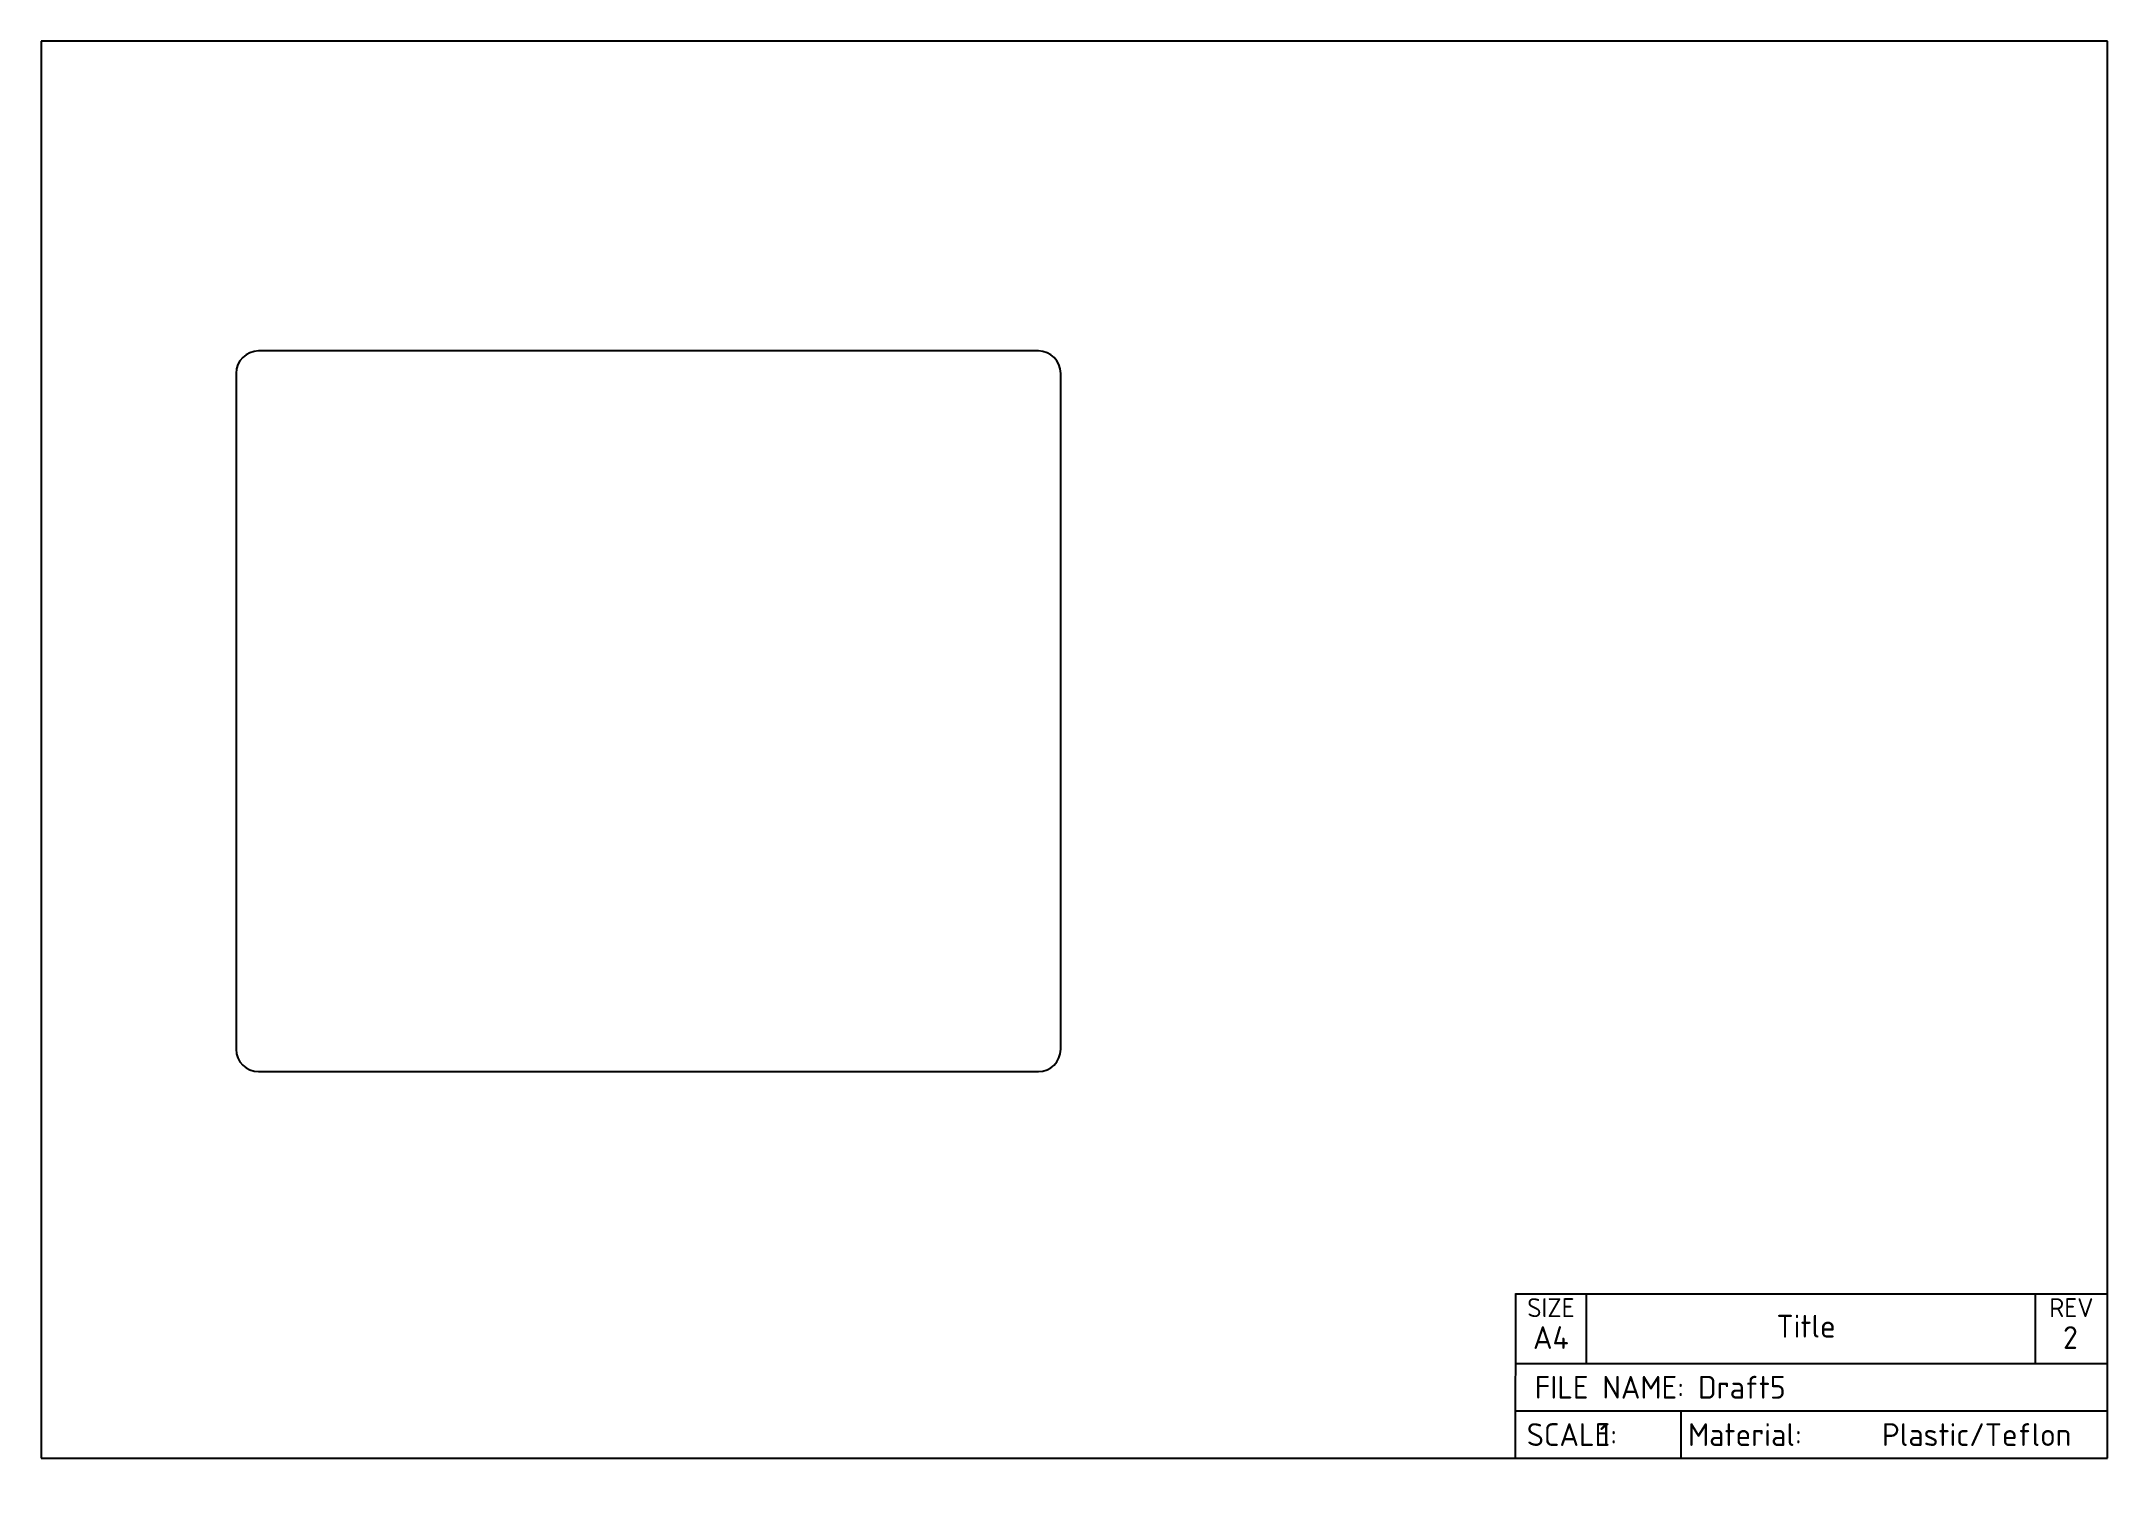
# Model space of a CAD drawing. Header units: millimetres. Extents: x 10 to 287, y 7 to 200.
import ezdxf
from ezdxf.entities.mleader import LeaderData, LeaderLine
from ezdxf.math import Vec2, Vec3

# ---------------------------------------------------------------- set-up
doc = ezdxf.new("R2010")
doc.units = ezdxf.units.MM
doc.layers.add('Default', color=7, linetype='Continuous')
doc.layers.add('TOPWALL', color=7, linetype='Continuous')

# ---------------------------------------------------------------- blocks, each defined once
blk = doc.blocks.new('_DOT')
at = {"color": 0}
blk.add_line((0, 0), (-1, 0), dxfattribs=at)
at = {"color": 0, "const_width": 0.333}
blk.add_lwpolyline([(-0.1665, 0, 1), (0.1665, 0, 1)], format="xyb", close=True, dxfattribs=at)
blk = doc.blocks.new('SE')
at = {"layer": 'TOPWALL', "color": 7, "linetype": 'Continuous'}
for p, q in [((143.67, 158.48), (39.12, 158.48)), ((36.12, 155.48), (36.12, 64.86)), ((146.67, 64.86), (146.67, 155.48)), ((39.12, 61.86), (143.67, 61.86))]:
    blk.add_line(p, q, dxfattribs=at)
for centre, start, end in [((39.12, 155.48), 90, 180), ((143.67, 155.48), 0, 90), ((39.12, 64.86), 180, 270), ((143.67, 64.86), 270, 0)]:
    blk.add_arc(centre, 3, start, end, dxfattribs=at)

msp = doc.modelspace()

# ---------------------------------------------------------------- linework, layer by layer
at = {"layer": 'Default', "color": 7, "linetype": 'Continuous'}
for p, q in [((287, 200), (10, 200)), ((10, 200), (10, 10)), ((287, 10), (287, 200)), ((207.62, 10), (207.69, 32.08)), ((207.66, 32.07), (287.03, 32.07)), ((217.15, 22.7), (217.15, 32.1)), ((277.35, 22.7), (277.35, 32.1)), ((207.62, 22.7), (287, 22.7)), ((207.62, 16.35), (287, 16.35)), ((229.85, 10), (229.85, 16.35)), ((10, 10), (287, 10))]:
    msp.add_line(p, q, dxfattribs=at)

# ---------------------------------------------------------------- block references
at = {"layer": 'Default'}
msp.add_blockref('SE', (0, 0), dxfattribs=at)

# ---------------------------------------------------------------- texts
for s, insert, char_height, width, attachment_point in [('{\\fSolid Edge ISO|b0||i0||c0|p34;\\C7;\\H2.54;\\W1.;SIZE}', (212.39, 31.47), 2.54, 9.525, 2), ('{\\fSolid Edge ISO|b0||i0||c0|p34;\\C7;\\H2.54;\\W1.;REV}', (282.17, 31.47), 2.54, 9.652, 2), ('{\\fSolid Edge ISO|b1||i0||c0|p34;\\C7;\\H3.048;\\W1.;A4}', (212.39, 26.19), 3.048, 9.525, 5), ('{\\fSolid Edge ISO|b0||i0||c0|p34;\\C7;\\H3.048;\\W1.;SCALE:}', (209.15, 13.18), 3.048, 20.701, 4), ('{\\fSolid Edge ISO|b0||i0||c0|p34;\\C7;\\H3.048;\\W1.;Material:}', (230.77, 13.18), 3.048, 23.876, 4)]:
    msp.add_mtext(s, dxfattribs=dict(at, insert=insert, char_height=char_height, width=width, attachment_point=attachment_point))

# ---------------------------------------------------------------- leaders
at = {"layer": 'Default', "color": 7, "linetype": 'Continuous'}
ml = msp.add_multileader_mtext('Standard', dxfattribs=at)
ml.set_content('{\\pxsm0.9;\\fSolid Edge ISO|b0||i0||c0|p34;\\W1.;Title\\P}', color=256)
ml.set_leader_properties()
ml.set_arrow_properties(name='DOT')
ml.build(insert=Vec2(0, 0))
ml.multileader.update_dxf_attribs({"leader_type": 0, "dogleg_length": 0, "arrow_head_size": 3.05})
ctx = ml.context
ctx.base_point, ctx.char_height, ctx.arrow_head_size, ctx.landing_gap_size = Vec3(241.38, 27.71), 3.048, 3.05, 1.07
ctx.text_align_type = 1
ctx.mtext.insert, ctx.mtext.alignment = Vec3(246.6, 29.24), 2
ml = msp.add_multileader_mtext('Standard', dxfattribs=at)
ml.set_content('{\\pxsm0.9;\\fSolid Edge ISO|b0||i0||c0|p34;\\W1.;2\\P}', color=256)
ml.set_leader_properties()
ml.set_arrow_properties(name='DOT')
ml.build(insert=Vec2(0, 0))
ml.multileader.update_dxf_attribs({"leader_type": 0, "dogleg_length": 0, "arrow_head_size": 3.05})
ctx = ml.context
ctx.base_point, ctx.char_height, ctx.arrow_head_size, ctx.landing_gap_size = Vec3(279.24, 26.19), 3.048, 3.05, 1.07
ctx.text_align_type = 1
ctx.mtext.insert, ctx.mtext.alignment = Vec3(282.04, 27.72), 2
ml = msp.add_multileader_mtext('Standard', dxfattribs=at)
ml.set_content('{\\pxsm0.9;\\fSolid Edge ISO|b0||i0||c0|p34;\\W1.;FILE NAME: Draft5\\P}', color=256)
ml.set_leader_properties()
ml.set_arrow_properties(name='DOT')
ml.build(insert=Vec2(0, 0))
ml.multileader.update_dxf_attribs({"leader_type": 0, "dogleg_length": 0, "arrow_head_size": 3.05})
ctx = ml.context
ctx.base_point, ctx.char_height, ctx.arrow_head_size, ctx.landing_gap_size = Vec3(208.22, 19.52), 3.048, 3.05, 1.07
ctx.mtext.insert = Vec3(210.22, 21.05)
ml = msp.add_multileader_mtext('Standard', dxfattribs=at)
ml.set_content('{\\pxsm0.9;\\fSolid Edge ISO|b0||i0||c0|p34;\\W1.;1\\P}', color=256)
ml.set_leader_properties()
ml.set_arrow_properties(name='DOT')
ml.build(insert=Vec2(0, 0))
ml.multileader.update_dxf_attribs({"leader_type": 0, "dogleg_length": 0, "arrow_head_size": 3.05})
ctx = ml.context
ctx.base_point, ctx.char_height, ctx.arrow_head_size, ctx.landing_gap_size = Vec3(216.92, 13.16), 3.048, 3.05, 1.07
ctx.mtext.insert = Vec3(218.92, 14.69)
ml = msp.add_multileader_mtext('Standard', dxfattribs=at)
ml.set_content('{\\pxsm0.9;\\fSolid Edge ISO|b0||i0||c0|p34;\\W1.;Plastic/Teflon\\P}', color=256)
ml.set_leader_properties()
ml.set_arrow_properties(name='DOT')
ml.build(insert=Vec2(0, 0))
ml.multileader.update_dxf_attribs({"leader_type": 0, "dogleg_length": 0, "arrow_head_size": 3.05})
ctx = ml.context
ctx.base_point, ctx.char_height, ctx.arrow_head_size, ctx.landing_gap_size = Vec3(254.77, 13.17), 3.048, 3.05, 1.07
ctx.mtext.insert = Vec3(256.77, 14.7)

doc.saveas('drawing.dxf')
